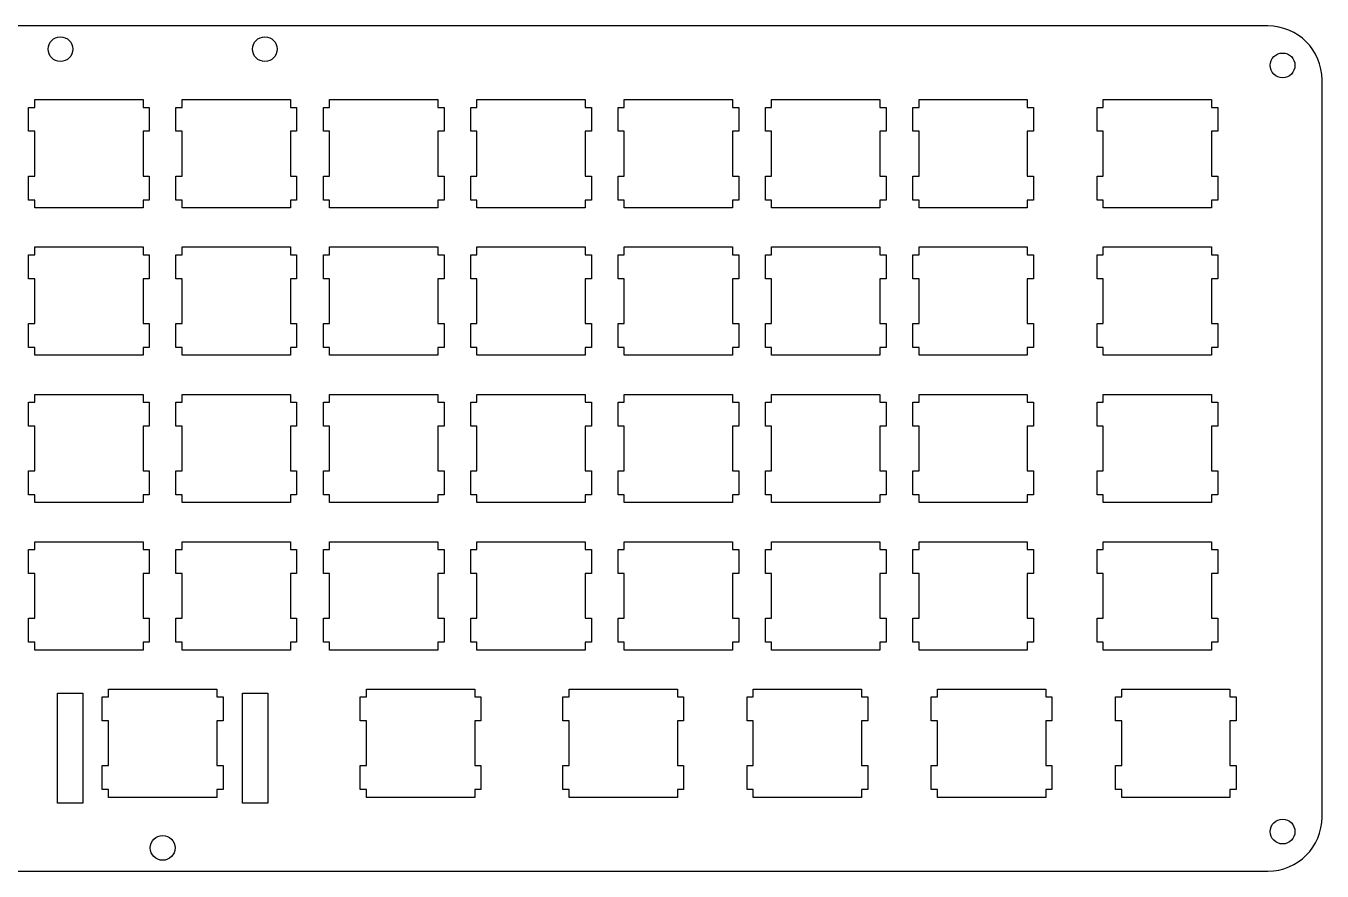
# Model space of a CAD drawing. Extents: x -7 to 293, y -7 to 557.
# Drawn here: x 125.3 to 292.8, y 107.3 to 216.6 of the extents above; entities that cross this region are included whole.
import ezdxf

# ---------------------------------------------------------------- set-up
doc = ezdxf.new("R2010")
doc.units = 0
doc.header["$MEASUREMENT"] = 0

msp = doc.modelspace()

# ---------------------------------------------------------------- linework, layer by layer
at = {"linetype": 'Continuous'}
for p, q in [((285.84, 216.55), (0.09, 216.55)), ((292.84, 114.3), (292.84, 209.55)), ((0.09, 107.3), (285.84, 107.3))]:
    msp.add_line(p, q, dxfattribs=at)
at = {"color": 0}
for p, q in [((126.44, 206.03), (126.44, 207.03)), ((126.44, 207.03), (140.44, 207.03)), ((140.44, 207.03), (140.44, 206.03)), ((145.49, 206.03), (145.49, 207.03)), ((145.49, 207.03), (159.49, 207.03)), ((159.49, 207.03), (159.49, 206.03)), ((164.54, 206.03), (164.54, 207.03)), ((164.54, 207.03), (178.54, 207.03)), ((178.54, 207.03), (178.54, 206.03)), ((183.59, 206.03), (183.59, 207.03)), ((183.59, 207.03), (197.59, 207.03)), ((197.59, 207.03), (197.59, 206.03)), ((202.64, 206.03), (202.64, 207.03)), ((202.64, 207.03), (216.64, 207.03)), ((216.64, 207.03), (216.64, 206.03)), ((221.69, 206.03), (221.69, 207.03)), ((221.69, 207.03), (235.69, 207.03)), ((235.69, 207.03), (235.69, 206.03)), ((240.74, 206.03), (240.74, 207.03)), ((240.74, 207.03), (254.74, 207.03)), ((254.74, 207.03), (254.74, 206.03)), ((264.56, 206.03), (264.56, 207.03)), ((264.56, 207.03), (278.56, 207.03)), ((278.56, 207.03), (278.56, 206.03)), ((125.64, 202.93), (125.64, 206.03)), ((125.64, 206.03), (126.44, 206.03)), ((140.44, 206.03), (141.24, 206.03)), ((141.24, 206.03), (141.24, 202.93)), ((144.69, 202.93), (144.69, 206.03)), ((144.69, 206.03), (145.49, 206.03)), ((159.49, 206.03), (160.29, 206.03)), ((160.29, 206.03), (160.29, 202.93)), ((163.74, 202.93), (163.74, 206.03)), ((163.74, 206.03), (164.54, 206.03)), ((178.54, 206.03), (179.34, 206.03)), ((179.34, 206.03), (179.34, 202.93)), ((182.79, 202.93), (182.79, 206.03)), ((182.79, 206.03), (183.59, 206.03)), ((197.59, 206.03), (198.39, 206.03)), ((198.39, 206.03), (198.39, 202.93)), ((201.84, 202.93), (201.84, 206.03)), ((201.84, 206.03), (202.64, 206.03)), ((216.64, 206.03), (217.44, 206.03)), ((217.44, 206.03), (217.44, 202.93)), ((220.89, 202.93), (220.89, 206.03)), ((220.89, 206.03), (221.69, 206.03)), ((235.69, 206.03), (236.49, 206.03)), ((236.49, 206.03), (236.49, 202.93)), ((239.94, 202.93), (239.94, 206.03)), ((239.94, 206.03), (240.74, 206.03)), ((254.74, 206.03), (255.54, 206.03)), ((255.54, 206.03), (255.54, 202.93)), ((263.76, 202.93), (263.76, 206.03)), ((263.76, 206.03), (264.56, 206.03)), ((278.56, 206.03), (279.36, 206.03)), ((279.36, 206.03), (279.36, 202.93)), ((126.44, 202.93), (125.64, 202.93)), ((126.44, 197.13), (126.44, 202.93)), ((141.24, 202.93), (140.44, 202.93)), ((140.44, 202.93), (140.44, 197.13)), ((145.49, 202.93), (144.69, 202.93)), ((145.49, 197.13), (145.49, 202.93)), ((160.29, 202.93), (159.49, 202.93)), ((159.49, 202.93), (159.49, 197.13)), ((164.54, 202.93), (163.74, 202.93)), ((164.54, 197.13), (164.54, 202.93)), ((179.34, 202.93), (178.54, 202.93)), ((178.54, 202.93), (178.54, 197.13)), ((183.59, 202.93), (182.79, 202.93)), ((183.59, 197.13), (183.59, 202.93)), ((198.39, 202.93), (197.59, 202.93)), ((197.59, 202.93), (197.59, 197.13)), ((202.64, 202.93), (201.84, 202.93)), ((202.64, 197.13), (202.64, 202.93)), ((217.44, 202.93), (216.64, 202.93)), ((216.64, 202.93), (216.64, 197.13)), ((221.69, 202.93), (220.89, 202.93)), ((221.69, 197.13), (221.69, 202.93)), ((236.49, 202.93), (235.69, 202.93)), ((235.69, 202.93), (235.69, 197.13)), ((240.74, 202.93), (239.94, 202.93)), ((240.74, 197.13), (240.74, 202.93)), ((255.54, 202.93), (254.74, 202.93)), ((254.74, 202.93), (254.74, 197.13)), ((264.56, 202.93), (263.76, 202.93)), ((264.56, 197.13), (264.56, 202.93)), ((279.36, 202.93), (278.56, 202.93)), ((278.56, 202.93), (278.56, 197.13)), ((125.64, 194.03), (125.64, 197.13)), ((125.64, 197.13), (126.44, 197.13)), ((140.44, 197.13), (141.24, 197.13)), ((141.24, 197.13), (141.24, 194.03)), ((144.69, 194.03), (144.69, 197.13)), ((144.69, 197.13), (145.49, 197.13)), ((159.49, 197.13), (160.29, 197.13)), ((160.29, 197.13), (160.29, 194.03)), ((163.74, 194.03), (163.74, 197.13)), ((163.74, 197.13), (164.54, 197.13)), ((178.54, 197.13), (179.34, 197.13)), ((179.34, 197.13), (179.34, 194.03)), ((182.79, 194.03), (182.79, 197.13)), ((182.79, 197.13), (183.59, 197.13)), ((197.59, 197.13), (198.39, 197.13)), ((198.39, 197.13), (198.39, 194.03)), ((201.84, 194.03), (201.84, 197.13)), ((201.84, 197.13), (202.64, 197.13)), ((216.64, 197.13), (217.44, 197.13)), ((217.44, 197.13), (217.44, 194.03)), ((220.89, 194.03), (220.89, 197.13)), ((220.89, 197.13), (221.69, 197.13)), ((235.69, 197.13), (236.49, 197.13)), ((236.49, 197.13), (236.49, 194.03)), ((239.94, 194.03), (239.94, 197.13)), ((239.94, 197.13), (240.74, 197.13)), ((254.74, 197.13), (255.54, 197.13)), ((255.54, 197.13), (255.54, 194.03)), ((263.76, 194.03), (263.76, 197.13)), ((263.76, 197.13), (264.56, 197.13)), ((278.56, 197.13), (279.36, 197.13)), ((279.36, 197.13), (279.36, 194.03)), ((126.44, 194.03), (125.64, 194.03)), ((126.44, 193.03), (126.44, 194.03)), ((140.44, 193.03), (126.44, 193.03)), ((140.44, 194.03), (140.44, 193.03)), ((141.24, 194.03), (140.44, 194.03)), ((145.49, 194.03), (144.69, 194.03)), ((145.49, 193.03), (145.49, 194.03)), ((159.49, 193.03), (145.49, 193.03)), ((159.49, 194.03), (159.49, 193.03)), ((160.29, 194.03), (159.49, 194.03)), ((164.54, 194.03), (163.74, 194.03)), ((164.54, 193.03), (164.54, 194.03)), ((178.54, 193.03), (164.54, 193.03)), ((178.54, 194.03), (178.54, 193.03)), ((179.34, 194.03), (178.54, 194.03)), ((183.59, 194.03), (182.79, 194.03)), ((183.59, 193.03), (183.59, 194.03)), ((197.59, 193.03), (183.59, 193.03)), ((197.59, 194.03), (197.59, 193.03)), ((198.39, 194.03), (197.59, 194.03)), ((202.64, 194.03), (201.84, 194.03)), ((202.64, 193.03), (202.64, 194.03)), ((216.64, 193.03), (202.64, 193.03)), ((216.64, 194.03), (216.64, 193.03)), ((217.44, 194.03), (216.64, 194.03)), ((221.69, 194.03), (220.89, 194.03)), ((221.69, 193.03), (221.69, 194.03)), ((235.69, 193.03), (221.69, 193.03)), ((235.69, 194.03), (235.69, 193.03)), ((236.49, 194.03), (235.69, 194.03)), ((240.74, 194.03), (239.94, 194.03)), ((240.74, 193.03), (240.74, 194.03)), ((254.74, 193.03), (240.74, 193.03)), ((254.74, 194.03), (254.74, 193.03)), ((255.54, 194.03), (254.74, 194.03)), ((264.56, 194.03), (263.76, 194.03)), ((264.56, 193.03), (264.56, 194.03)), ((278.56, 193.03), (264.56, 193.03)), ((278.56, 194.03), (278.56, 193.03)), ((279.36, 194.03), (278.56, 194.03)), ((126.44, 186.98), (126.44, 187.98)), ((126.44, 187.98), (140.44, 187.98)), ((140.44, 187.98), (140.44, 186.98)), ((145.49, 186.98), (145.49, 187.98)), ((145.49, 187.98), (159.49, 187.98)), ((159.49, 187.98), (159.49, 186.98)), ((164.54, 186.98), (164.54, 187.98)), ((164.54, 187.98), (178.54, 187.98)), ((178.54, 187.98), (178.54, 186.98)), ((183.59, 186.98), (183.59, 187.98)), ((183.59, 187.98), (197.59, 187.98)), ((197.59, 187.98), (197.59, 186.98)), ((202.64, 186.98), (202.64, 187.98)), ((202.64, 187.98), (216.64, 187.98)), ((216.64, 187.98), (216.64, 186.98)), ((221.69, 186.98), (221.69, 187.98)), ((221.69, 187.98), (235.69, 187.98)), ((235.69, 187.98), (235.69, 186.98)), ((240.74, 186.98), (240.74, 187.98)), ((240.74, 187.98), (254.74, 187.98)), ((254.74, 187.98), (254.74, 186.98)), ((264.56, 186.98), (264.56, 187.98)), ((264.56, 187.98), (278.56, 187.98)), ((278.56, 187.98), (278.56, 186.98)), ((125.64, 183.88), (125.64, 186.98)), ((125.64, 186.98), (126.44, 186.98)), ((140.44, 186.98), (141.24, 186.98)), ((141.24, 186.98), (141.24, 183.88)), ((144.69, 183.88), (144.69, 186.98)), ((144.69, 186.98), (145.49, 186.98)), ((159.49, 186.98), (160.29, 186.98)), ((160.29, 186.98), (160.29, 183.88)), ((163.74, 183.88), (163.74, 186.98)), ((163.74, 186.98), (164.54, 186.98)), ((178.54, 186.98), (179.34, 186.98)), ((179.34, 186.98), (179.34, 183.88)), ((182.79, 183.88), (182.79, 186.98)), ((182.79, 186.98), (183.59, 186.98)), ((197.59, 186.98), (198.39, 186.98)), ((198.39, 186.98), (198.39, 183.88)), ((201.84, 183.88), (201.84, 186.98)), ((201.84, 186.98), (202.64, 186.98)), ((216.64, 186.98), (217.44, 186.98)), ((217.44, 186.98), (217.44, 183.88)), ((220.89, 183.88), (220.89, 186.98)), ((220.89, 186.98), (221.69, 186.98)), ((235.69, 186.98), (236.49, 186.98)), ((236.49, 186.98), (236.49, 183.88)), ((239.94, 183.88), (239.94, 186.98)), ((239.94, 186.98), (240.74, 186.98)), ((254.74, 186.98), (255.54, 186.98)), ((255.54, 186.98), (255.54, 183.88)), ((263.76, 183.88), (263.76, 186.98)), ((263.76, 186.98), (264.56, 186.98)), ((278.56, 186.98), (279.36, 186.98)), ((279.36, 186.98), (279.36, 183.88)), ((126.44, 183.88), (125.64, 183.88)), ((126.44, 178.08), (126.44, 183.88)), ((141.24, 183.88), (140.44, 183.88)), ((140.44, 183.88), (140.44, 178.08)), ((145.49, 183.88), (144.69, 183.88)), ((145.49, 178.08), (145.49, 183.88)), ((160.29, 183.88), (159.49, 183.88)), ((159.49, 183.88), (159.49, 178.08)), ((164.54, 183.88), (163.74, 183.88)), ((164.54, 178.08), (164.54, 183.88)), ((179.34, 183.88), (178.54, 183.88)), ((178.54, 183.88), (178.54, 178.08)), ((183.59, 183.88), (182.79, 183.88)), ((183.59, 178.08), (183.59, 183.88)), ((198.39, 183.88), (197.59, 183.88)), ((197.59, 183.88), (197.59, 178.08)), ((202.64, 183.88), (201.84, 183.88)), ((202.64, 178.08), (202.64, 183.88)), ((217.44, 183.88), (216.64, 183.88)), ((216.64, 183.88), (216.64, 178.08)), ((221.69, 183.88), (220.89, 183.88)), ((221.69, 178.08), (221.69, 183.88)), ((236.49, 183.88), (235.69, 183.88)), ((235.69, 183.88), (235.69, 178.08)), ((240.74, 183.88), (239.94, 183.88)), ((240.74, 178.08), (240.74, 183.88)), ((255.54, 183.88), (254.74, 183.88)), ((254.74, 183.88), (254.74, 178.08)), ((264.56, 183.88), (263.76, 183.88)), ((264.56, 178.08), (264.56, 183.88)), ((279.36, 183.88), (278.56, 183.88)), ((278.56, 183.88), (278.56, 178.08)), ((125.64, 174.98), (125.64, 178.08)), ((125.64, 178.08), (126.44, 178.08)), ((140.44, 178.08), (141.24, 178.08)), ((141.24, 178.08), (141.24, 174.98)), ((144.69, 174.98), (144.69, 178.08)), ((144.69, 178.08), (145.49, 178.08)), ((159.49, 178.08), (160.29, 178.08)), ((160.29, 178.08), (160.29, 174.98)), ((163.74, 174.98), (163.74, 178.08)), ((163.74, 178.08), (164.54, 178.08)), ((178.54, 178.08), (179.34, 178.08)), ((179.34, 178.08), (179.34, 174.98)), ((182.79, 174.98), (182.79, 178.08)), ((182.79, 178.08), (183.59, 178.08)), ((197.59, 178.08), (198.39, 178.08)), ((198.39, 178.08), (198.39, 174.98)), ((201.84, 174.98), (201.84, 178.08)), ((201.84, 178.08), (202.64, 178.08)), ((216.64, 178.08), (217.44, 178.08)), ((217.44, 178.08), (217.44, 174.98)), ((220.89, 174.98), (220.89, 178.08)), ((220.89, 178.08), (221.69, 178.08)), ((235.69, 178.08), (236.49, 178.08)), ((236.49, 178.08), (236.49, 174.98)), ((239.94, 174.98), (239.94, 178.08)), ((239.94, 178.08), (240.74, 178.08)), ((254.74, 178.08), (255.54, 178.08)), ((255.54, 178.08), (255.54, 174.98)), ((263.76, 174.98), (263.76, 178.08)), ((263.76, 178.08), (264.56, 178.08)), ((278.56, 178.08), (279.36, 178.08)), ((279.36, 178.08), (279.36, 174.98)), ((126.44, 174.98), (125.64, 174.98)), ((126.44, 173.98), (126.44, 174.98)), ((140.44, 174.98), (140.44, 173.98)), ((141.24, 174.98), (140.44, 174.98)), ((145.49, 174.98), (144.69, 174.98)), ((145.49, 173.98), (145.49, 174.98)), ((159.49, 174.98), (159.49, 173.98)), ((160.29, 174.98), (159.49, 174.98)), ((164.54, 174.98), (163.74, 174.98)), ((164.54, 173.98), (164.54, 174.98)), ((178.54, 174.98), (178.54, 173.98)), ((179.34, 174.98), (178.54, 174.98)), ((183.59, 174.98), (182.79, 174.98)), ((183.59, 173.98), (183.59, 174.98)), ((197.59, 174.98), (197.59, 173.98)), ((198.39, 174.98), (197.59, 174.98)), ((202.64, 174.98), (201.84, 174.98)), ((202.64, 173.98), (202.64, 174.98)), ((216.64, 174.98), (216.64, 173.98)), ((217.44, 174.98), (216.64, 174.98)), ((221.69, 174.98), (220.89, 174.98)), ((221.69, 173.98), (221.69, 174.98)), ((235.69, 174.98), (235.69, 173.98)), ((236.49, 174.98), (235.69, 174.98)), ((240.74, 174.98), (239.94, 174.98)), ((240.74, 173.98), (240.74, 174.98)), ((254.74, 174.98), (254.74, 173.98)), ((255.54, 174.98), (254.74, 174.98)), ((264.56, 174.98), (263.76, 174.98)), ((264.56, 173.98), (264.56, 174.98)), ((278.56, 174.98), (278.56, 173.98)), ((279.36, 174.98), (278.56, 174.98)), ((140.44, 173.98), (126.44, 173.98)), ((159.49, 173.98), (145.49, 173.98)), ((178.54, 173.98), (164.54, 173.98)), ((197.59, 173.98), (183.59, 173.98)), ((216.64, 173.98), (202.64, 173.98)), ((235.69, 173.98), (221.69, 173.98)), ((254.74, 173.98), (240.74, 173.98)), ((278.56, 173.98), (264.56, 173.98)), ((125.64, 164.83), (125.64, 167.93)), ((125.64, 167.93), (126.44, 167.93)), ((126.44, 167.93), (126.44, 168.93)), ((126.44, 168.93), (140.44, 168.93)), ((140.44, 168.93), (140.44, 167.93)), ((140.44, 167.93), (141.24, 167.93)), ((141.24, 167.93), (141.24, 164.83)), ((144.69, 164.83), (144.69, 167.93)), ((144.69, 167.93), (145.49, 167.93)), ((145.49, 167.93), (145.49, 168.93)), ((145.49, 168.93), (159.49, 168.93)), ((159.49, 168.93), (159.49, 167.93)), ((159.49, 167.93), (160.29, 167.93)), ((160.29, 167.93), (160.29, 164.83)), ((163.74, 164.83), (163.74, 167.93)), ((163.74, 167.93), (164.54, 167.93)), ((164.54, 167.93), (164.54, 168.93)), ((164.54, 168.93), (178.54, 168.93)), ((178.54, 168.93), (178.54, 167.93)), ((178.54, 167.93), (179.34, 167.93)), ((179.34, 167.93), (179.34, 164.83)), ((182.79, 164.83), (182.79, 167.93)), ((182.79, 167.93), (183.59, 167.93)), ((183.59, 167.93), (183.59, 168.93)), ((183.59, 168.93), (197.59, 168.93)), ((197.59, 168.93), (197.59, 167.93)), ((197.59, 167.93), (198.39, 167.93)), ((198.39, 167.93), (198.39, 164.83)), ((201.84, 164.83), (201.84, 167.93)), ((201.84, 167.93), (202.64, 167.93)), ((202.64, 167.93), (202.64, 168.93)), ((202.64, 168.93), (216.64, 168.93)), ((216.64, 168.93), (216.64, 167.93)), ((216.64, 167.93), (217.44, 167.93)), ((217.44, 167.93), (217.44, 164.83)), ((220.89, 164.83), (220.89, 167.93)), ((220.89, 167.93), (221.69, 167.93)), ((221.69, 167.93), (221.69, 168.93)), ((221.69, 168.93), (235.69, 168.93)), ((235.69, 168.93), (235.69, 167.93)), ((235.69, 167.93), (236.49, 167.93)), ((236.49, 167.93), (236.49, 164.83)), ((239.94, 164.83), (239.94, 167.93)), ((239.94, 167.93), (240.74, 167.93)), ((240.74, 167.93), (240.74, 168.93)), ((240.74, 168.93), (254.74, 168.93)), ((254.74, 168.93), (254.74, 167.93)), ((254.74, 167.93), (255.54, 167.93)), ((255.54, 167.93), (255.54, 164.83)), ((263.76, 164.83), (263.76, 167.93)), ((263.76, 167.93), (264.56, 167.93)), ((264.56, 167.93), (264.56, 168.93)), ((264.56, 168.93), (278.56, 168.93)), ((278.56, 168.93), (278.56, 167.93)), ((278.56, 167.93), (279.36, 167.93)), ((279.36, 167.93), (279.36, 164.83)), ((126.44, 164.83), (125.64, 164.83)), ((126.44, 159.03), (126.44, 164.83)), ((141.24, 164.83), (140.44, 164.83)), ((140.44, 164.83), (140.44, 159.03)), ((145.49, 164.83), (144.69, 164.83)), ((145.49, 159.03), (145.49, 164.83)), ((160.29, 164.83), (159.49, 164.83)), ((159.49, 164.83), (159.49, 159.03)), ((164.54, 164.83), (163.74, 164.83)), ((164.54, 159.03), (164.54, 164.83)), ((179.34, 164.83), (178.54, 164.83)), ((178.54, 164.83), (178.54, 159.03)), ((183.59, 164.83), (182.79, 164.83)), ((183.59, 159.03), (183.59, 164.83)), ((198.39, 164.83), (197.59, 164.83)), ((197.59, 164.83), (197.59, 159.03)), ((202.64, 164.83), (201.84, 164.83)), ((202.64, 159.03), (202.64, 164.83)), ((217.44, 164.83), (216.64, 164.83)), ((216.64, 164.83), (216.64, 159.03)), ((221.69, 164.83), (220.89, 164.83)), ((221.69, 159.03), (221.69, 164.83)), ((236.49, 164.83), (235.69, 164.83)), ((235.69, 164.83), (235.69, 159.03)), ((240.74, 164.83), (239.94, 164.83)), ((240.74, 159.03), (240.74, 164.83)), ((255.54, 164.83), (254.74, 164.83)), ((254.74, 164.83), (254.74, 159.03)), ((264.56, 164.83), (263.76, 164.83)), ((264.56, 159.03), (264.56, 164.83)), ((279.36, 164.83), (278.56, 164.83)), ((278.56, 164.83), (278.56, 159.03)), ((125.64, 155.93), (125.64, 159.03)), ((125.64, 159.03), (126.44, 159.03)), ((140.44, 159.03), (141.24, 159.03)), ((141.24, 159.03), (141.24, 155.93)), ((144.69, 155.93), (144.69, 159.03)), ((144.69, 159.03), (145.49, 159.03)), ((159.49, 159.03), (160.29, 159.03)), ((160.29, 159.03), (160.29, 155.93)), ((163.74, 155.93), (163.74, 159.03)), ((163.74, 159.03), (164.54, 159.03)), ((178.54, 159.03), (179.34, 159.03)), ((179.34, 159.03), (179.34, 155.93)), ((182.79, 155.93), (182.79, 159.03)), ((182.79, 159.03), (183.59, 159.03)), ((197.59, 159.03), (198.39, 159.03)), ((198.39, 159.03), (198.39, 155.93)), ((201.84, 155.93), (201.84, 159.03)), ((201.84, 159.03), (202.64, 159.03)), ((216.64, 159.03), (217.44, 159.03)), ((217.44, 159.03), (217.44, 155.93)), ((220.89, 155.93), (220.89, 159.03)), ((220.89, 159.03), (221.69, 159.03)), ((235.69, 159.03), (236.49, 159.03)), ((236.49, 159.03), (236.49, 155.93)), ((239.94, 155.93), (239.94, 159.03)), ((239.94, 159.03), (240.74, 159.03)), ((254.74, 159.03), (255.54, 159.03)), ((255.54, 159.03), (255.54, 155.93)), ((263.76, 155.93), (263.76, 159.03)), ((263.76, 159.03), (264.56, 159.03)), ((278.56, 159.03), (279.36, 159.03)), ((279.36, 159.03), (279.36, 155.93)), ((126.44, 155.93), (125.64, 155.93)), ((126.44, 154.93), (126.44, 155.93)), ((140.44, 155.93), (140.44, 154.93)), ((141.24, 155.93), (140.44, 155.93)), ((145.49, 155.93), (144.69, 155.93)), ((145.49, 154.93), (145.49, 155.93)), ((159.49, 155.93), (159.49, 154.93)), ((160.29, 155.93), (159.49, 155.93)), ((164.54, 155.93), (163.74, 155.93)), ((164.54, 154.93), (164.54, 155.93)), ((178.54, 155.93), (178.54, 154.93)), ((179.34, 155.93), (178.54, 155.93)), ((183.59, 155.93), (182.79, 155.93)), ((183.59, 154.93), (183.59, 155.93)), ((197.59, 155.93), (197.59, 154.93)), ((198.39, 155.93), (197.59, 155.93)), ((202.64, 155.93), (201.84, 155.93)), ((202.64, 154.93), (202.64, 155.93)), ((216.64, 155.93), (216.64, 154.93)), ((217.44, 155.93), (216.64, 155.93)), ((221.69, 155.93), (220.89, 155.93)), ((221.69, 154.93), (221.69, 155.93)), ((235.69, 155.93), (235.69, 154.93)), ((236.49, 155.93), (235.69, 155.93)), ((240.74, 155.93), (239.94, 155.93)), ((240.74, 154.93), (240.74, 155.93)), ((254.74, 155.93), (254.74, 154.93)), ((255.54, 155.93), (254.74, 155.93)), ((264.56, 155.93), (263.76, 155.93)), ((264.56, 154.93), (264.56, 155.93)), ((278.56, 155.93), (278.56, 154.93)), ((279.36, 155.93), (278.56, 155.93)), ((140.44, 154.93), (126.44, 154.93)), ((159.49, 154.93), (145.49, 154.93)), ((178.54, 154.93), (164.54, 154.93)), ((197.59, 154.93), (183.59, 154.93)), ((216.64, 154.93), (202.64, 154.93)), ((235.69, 154.93), (221.69, 154.93)), ((254.74, 154.93), (240.74, 154.93)), ((278.56, 154.93), (264.56, 154.93)), ((126.44, 148.88), (126.44, 149.88)), ((126.44, 149.88), (140.44, 149.88)), ((140.44, 149.88), (140.44, 148.88)), ((145.49, 148.88), (145.49, 149.88)), ((145.49, 149.88), (159.49, 149.88)), ((159.49, 149.88), (159.49, 148.88)), ((164.54, 148.88), (164.54, 149.88)), ((164.54, 149.88), (178.54, 149.88)), ((178.54, 149.88), (178.54, 148.88)), ((183.59, 148.88), (183.59, 149.88)), ((183.59, 149.88), (197.59, 149.88)), ((197.59, 149.88), (197.59, 148.88)), ((202.64, 148.88), (202.64, 149.88)), ((202.64, 149.88), (216.64, 149.88)), ((216.64, 149.88), (216.64, 148.88)), ((221.69, 148.88), (221.69, 149.88)), ((221.69, 149.88), (235.69, 149.88)), ((235.69, 149.88), (235.69, 148.88)), ((240.74, 148.88), (240.74, 149.88)), ((240.74, 149.88), (254.74, 149.88)), ((254.74, 149.88), (254.74, 148.88)), ((264.56, 148.88), (264.56, 149.88)), ((264.56, 149.88), (278.56, 149.88)), ((278.56, 149.88), (278.56, 148.88)), ((125.64, 145.78), (125.64, 148.88)), ((125.64, 148.88), (126.44, 148.88)), ((140.44, 148.88), (141.24, 148.88)), ((141.24, 148.88), (141.24, 145.78)), ((144.69, 145.78), (144.69, 148.88)), ((144.69, 148.88), (145.49, 148.88)), ((159.49, 148.88), (160.29, 148.88)), ((160.29, 148.88), (160.29, 145.78)), ((163.74, 145.78), (163.74, 148.88)), ((163.74, 148.88), (164.54, 148.88)), ((178.54, 148.88), (179.34, 148.88)), ((179.34, 148.88), (179.34, 145.78)), ((182.79, 145.78), (182.79, 148.88)), ((182.79, 148.88), (183.59, 148.88)), ((197.59, 148.88), (198.39, 148.88)), ((198.39, 148.88), (198.39, 145.78)), ((201.84, 145.78), (201.84, 148.88)), ((201.84, 148.88), (202.64, 148.88)), ((216.64, 148.88), (217.44, 148.88)), ((217.44, 148.88), (217.44, 145.78)), ((220.89, 145.78), (220.89, 148.88)), ((220.89, 148.88), (221.69, 148.88)), ((235.69, 148.88), (236.49, 148.88)), ((236.49, 148.88), (236.49, 145.78)), ((239.94, 145.78), (239.94, 148.88)), ((239.94, 148.88), (240.74, 148.88)), ((254.74, 148.88), (255.54, 148.88)), ((255.54, 148.88), (255.54, 145.78)), ((263.76, 145.78), (263.76, 148.88)), ((263.76, 148.88), (264.56, 148.88)), ((278.56, 148.88), (279.36, 148.88)), ((279.36, 148.88), (279.36, 145.78)), ((126.44, 145.78), (125.64, 145.78)), ((126.44, 139.98), (126.44, 145.78)), ((141.24, 145.78), (140.44, 145.78)), ((140.44, 145.78), (140.44, 139.98)), ((145.49, 145.78), (144.69, 145.78)), ((145.49, 139.98), (145.49, 145.78)), ((160.29, 145.78), (159.49, 145.78)), ((159.49, 145.78), (159.49, 139.98)), ((164.54, 145.78), (163.74, 145.78)), ((164.54, 139.98), (164.54, 145.78)), ((179.34, 145.78), (178.54, 145.78)), ((178.54, 145.78), (178.54, 139.98)), ((183.59, 145.78), (182.79, 145.78)), ((183.59, 139.98), (183.59, 145.78)), ((198.39, 145.78), (197.59, 145.78)), ((197.59, 145.78), (197.59, 139.98)), ((202.64, 145.78), (201.84, 145.78)), ((202.64, 139.98), (202.64, 145.78)), ((217.44, 145.78), (216.64, 145.78)), ((216.64, 145.78), (216.64, 139.98)), ((221.69, 145.78), (220.89, 145.78)), ((221.69, 139.98), (221.69, 145.78)), ((236.49, 145.78), (235.69, 145.78)), ((235.69, 145.78), (235.69, 139.98)), ((240.74, 145.78), (239.94, 145.78)), ((240.74, 139.98), (240.74, 145.78)), ((255.54, 145.78), (254.74, 145.78)), ((254.74, 145.78), (254.74, 139.98)), ((264.56, 145.78), (263.76, 145.78)), ((264.56, 139.98), (264.56, 145.78)), ((279.36, 145.78), (278.56, 145.78)), ((278.56, 145.78), (278.56, 139.98)), ((125.64, 136.88), (125.64, 139.98)), ((125.64, 139.98), (126.44, 139.98)), ((140.44, 139.98), (141.24, 139.98)), ((141.24, 139.98), (141.24, 136.88)), ((144.69, 136.88), (144.69, 139.98)), ((144.69, 139.98), (145.49, 139.98)), ((159.49, 139.98), (160.29, 139.98)), ((160.29, 139.98), (160.29, 136.88)), ((163.74, 136.88), (163.74, 139.98)), ((163.74, 139.98), (164.54, 139.98)), ((178.54, 139.98), (179.34, 139.98)), ((179.34, 139.98), (179.34, 136.88)), ((182.79, 136.88), (182.79, 139.98)), ((182.79, 139.98), (183.59, 139.98)), ((197.59, 139.98), (198.39, 139.98)), ((198.39, 139.98), (198.39, 136.88)), ((201.84, 136.88), (201.84, 139.98)), ((201.84, 139.98), (202.64, 139.98)), ((216.64, 139.98), (217.44, 139.98)), ((217.44, 139.98), (217.44, 136.88)), ((220.89, 136.88), (220.89, 139.98)), ((220.89, 139.98), (221.69, 139.98)), ((235.69, 139.98), (236.49, 139.98)), ((236.49, 139.98), (236.49, 136.88)), ((239.94, 136.88), (239.94, 139.98)), ((239.94, 139.98), (240.74, 139.98)), ((254.74, 139.98), (255.54, 139.98)), ((255.54, 139.98), (255.54, 136.88)), ((263.76, 136.88), (263.76, 139.98)), ((263.76, 139.98), (264.56, 139.98)), ((278.56, 139.98), (279.36, 139.98)), ((279.36, 139.98), (279.36, 136.88)), ((126.44, 136.88), (125.64, 136.88)), ((126.44, 135.88), (126.44, 136.88)), ((140.44, 135.88), (126.44, 135.88)), ((140.44, 136.88), (140.44, 135.88)), ((141.24, 136.88), (140.44, 136.88)), ((145.49, 136.88), (144.69, 136.88)), ((145.49, 135.88), (145.49, 136.88)), ((159.49, 135.88), (145.49, 135.88)), ((159.49, 136.88), (159.49, 135.88)), ((160.29, 136.88), (159.49, 136.88)), ((164.54, 136.88), (163.74, 136.88)), ((164.54, 135.88), (164.54, 136.88)), ((178.54, 135.88), (164.54, 135.88)), ((178.54, 136.88), (178.54, 135.88)), ((179.34, 136.88), (178.54, 136.88)), ((183.59, 136.88), (182.79, 136.88)), ((183.59, 135.88), (183.59, 136.88)), ((197.59, 135.88), (183.59, 135.88)), ((197.59, 136.88), (197.59, 135.88)), ((198.39, 136.88), (197.59, 136.88)), ((202.64, 136.88), (201.84, 136.88)), ((202.64, 135.88), (202.64, 136.88)), ((216.64, 135.88), (202.64, 135.88)), ((216.64, 136.88), (216.64, 135.88)), ((217.44, 136.88), (216.64, 136.88)), ((221.69, 136.88), (220.89, 136.88)), ((221.69, 135.88), (221.69, 136.88)), ((235.69, 135.88), (221.69, 135.88)), ((235.69, 136.88), (235.69, 135.88)), ((236.49, 136.88), (235.69, 136.88)), ((240.74, 136.88), (239.94, 136.88)), ((240.74, 135.88), (240.74, 136.88)), ((254.74, 135.88), (240.74, 135.88)), ((254.74, 136.88), (254.74, 135.88)), ((255.54, 136.88), (254.74, 136.88)), ((264.56, 136.88), (263.76, 136.88)), ((264.56, 135.88), (264.56, 136.88)), ((278.56, 135.88), (264.56, 135.88)), ((278.56, 136.88), (278.56, 135.88)), ((279.36, 136.88), (278.56, 136.88)), ((135.97, 129.83), (135.97, 130.83)), ((135.97, 130.83), (149.97, 130.83)), ((149.97, 130.83), (149.97, 129.83)), ((169.31, 129.83), (169.31, 130.83)), ((169.31, 130.83), (183.31, 130.83)), ((183.31, 130.83), (183.31, 129.83)), ((195.5, 129.83), (195.5, 130.83)), ((195.5, 130.83), (209.5, 130.83)), ((209.5, 130.83), (209.5, 129.83)), ((219.31, 129.83), (219.31, 130.83)), ((219.31, 130.83), (233.31, 130.83)), ((233.31, 130.83), (233.31, 129.83)), ((243.12, 129.83), (243.12, 130.83)), ((243.12, 130.83), (257.12, 130.83)), ((257.12, 130.83), (257.12, 129.83)), ((266.94, 129.83), (266.94, 130.83)), ((266.94, 130.83), (280.94, 130.83)), ((280.94, 130.83), (280.94, 129.83)), ((129.37, 130.28), (132.67, 130.28)), ((129.37, 116.08), (129.37, 130.28)), ((132.67, 130.28), (132.67, 116.08)), ((135.17, 126.73), (135.17, 129.83)), ((135.17, 129.83), (135.97, 129.83)), ((149.97, 129.83), (150.77, 129.83)), ((150.77, 129.83), (150.77, 126.73)), ((153.27, 130.28), (156.57, 130.28)), ((153.27, 116.08), (153.27, 130.28)), ((156.57, 130.28), (156.57, 116.08)), ((168.5, 126.73), (168.5, 129.83)), ((168.5, 129.83), (169.31, 129.83)), ((183.31, 129.83), (184.11, 129.83)), ((184.11, 129.83), (184.11, 126.73)), ((194.7, 126.73), (194.7, 129.83)), ((194.7, 129.83), (195.5, 129.83)), ((209.5, 129.83), (210.3, 129.83)), ((210.3, 129.83), (210.3, 126.73)), ((218.51, 126.73), (218.51, 129.83)), ((218.51, 129.83), (219.31, 129.83)), ((233.31, 129.83), (234.11, 129.83)), ((234.11, 129.83), (234.11, 126.73)), ((242.32, 126.73), (242.32, 129.83)), ((242.32, 129.83), (243.12, 129.83)), ((257.12, 129.83), (257.92, 129.83)), ((257.92, 129.83), (257.92, 126.73)), ((266.14, 126.73), (266.14, 129.83)), ((266.14, 129.83), (266.94, 129.83)), ((280.94, 129.83), (281.74, 129.83)), ((281.74, 129.83), (281.74, 126.73)), ((135.97, 126.73), (135.17, 126.73)), ((135.97, 120.93), (135.97, 126.73)), ((150.77, 126.73), (149.97, 126.73)), ((149.97, 126.73), (149.97, 120.93)), ((169.31, 126.73), (168.5, 126.73)), ((169.31, 120.93), (169.31, 126.73)), ((184.11, 126.73), (183.31, 126.73)), ((183.31, 126.73), (183.31, 120.93)), ((195.5, 126.73), (194.7, 126.73)), ((195.5, 120.93), (195.5, 126.73)), ((210.3, 126.73), (209.5, 126.73)), ((209.5, 126.73), (209.5, 120.93)), ((219.31, 126.73), (218.51, 126.73)), ((219.31, 120.93), (219.31, 126.73)), ((234.11, 126.73), (233.31, 126.73)), ((233.31, 126.73), (233.31, 120.93)), ((243.12, 126.73), (242.32, 126.73)), ((243.12, 120.93), (243.12, 126.73)), ((257.92, 126.73), (257.12, 126.73)), ((257.12, 126.73), (257.12, 120.93)), ((266.94, 126.73), (266.14, 126.73)), ((266.94, 120.93), (266.94, 126.73)), ((281.74, 126.73), (280.94, 126.73)), ((280.94, 126.73), (280.94, 120.93)), ((135.17, 117.83), (135.17, 120.93)), ((135.17, 120.93), (135.97, 120.93)), ((149.97, 120.93), (150.77, 120.93)), ((150.77, 120.93), (150.77, 117.83)), ((168.5, 117.83), (168.5, 120.93)), ((168.5, 120.93), (169.31, 120.93)), ((183.31, 120.93), (184.11, 120.93)), ((184.11, 120.93), (184.11, 117.83)), ((194.7, 117.83), (194.7, 120.93)), ((194.7, 120.93), (195.5, 120.93)), ((209.5, 120.93), (210.3, 120.93)), ((210.3, 120.93), (210.3, 117.83)), ((218.51, 117.83), (218.51, 120.93)), ((218.51, 120.93), (219.31, 120.93)), ((233.31, 120.93), (234.11, 120.93)), ((234.11, 120.93), (234.11, 117.83)), ((242.32, 117.83), (242.32, 120.93)), ((242.32, 120.93), (243.12, 120.93)), ((257.12, 120.93), (257.92, 120.93)), ((257.92, 120.93), (257.92, 117.83)), ((266.14, 117.83), (266.14, 120.93)), ((266.14, 120.93), (266.94, 120.93)), ((280.94, 120.93), (281.74, 120.93)), ((281.74, 120.93), (281.74, 117.83)), ((135.97, 117.83), (135.17, 117.83)), ((135.97, 116.83), (135.97, 117.83)), ((149.97, 117.83), (149.97, 116.83)), ((150.77, 117.83), (149.97, 117.83)), ((169.31, 117.83), (168.5, 117.83)), ((169.31, 116.83), (169.31, 117.83)), ((183.31, 117.83), (183.31, 116.83)), ((184.11, 117.83), (183.31, 117.83)), ((195.5, 117.83), (194.7, 117.83)), ((195.5, 116.83), (195.5, 117.83)), ((209.5, 117.83), (209.5, 116.83)), ((210.3, 117.83), (209.5, 117.83)), ((219.31, 117.83), (218.51, 117.83)), ((219.31, 116.83), (219.31, 117.83)), ((233.31, 117.83), (233.31, 116.83)), ((234.11, 117.83), (233.31, 117.83)), ((243.12, 117.83), (242.32, 117.83)), ((243.12, 116.83), (243.12, 117.83)), ((257.12, 117.83), (257.12, 116.83)), ((257.92, 117.83), (257.12, 117.83)), ((266.94, 117.83), (266.14, 117.83)), ((266.94, 116.83), (266.94, 117.83)), ((280.94, 117.83), (280.94, 116.83)), ((281.74, 117.83), (280.94, 117.83)), ((132.67, 116.08), (129.37, 116.08)), ((149.97, 116.83), (135.97, 116.83)), ((156.57, 116.08), (153.27, 116.08)), ((183.31, 116.83), (169.31, 116.83)), ((209.5, 116.83), (195.5, 116.83)), ((233.31, 116.83), (219.31, 116.83)), ((257.12, 116.83), (243.12, 116.83)), ((280.94, 116.83), (266.94, 116.83))]:
    msp.add_line(p, q, dxfattribs=at)
at = {"linetype": 'Continuous'}
for centre in [(129.76, 213.55), (156.18, 213.55), (287.74, 211.45), (287.74, 112.41), (142.97, 110.3)]:
    msp.add_circle(centre, 1.6, dxfattribs=at)
for centre, start, end in [((285.84, 209.55), 0, 90), ((285.84, 114.3), 270, 0)]:
    msp.add_arc(centre, 7, start, end, dxfattribs=at)

doc.saveas('drawing.dxf')
